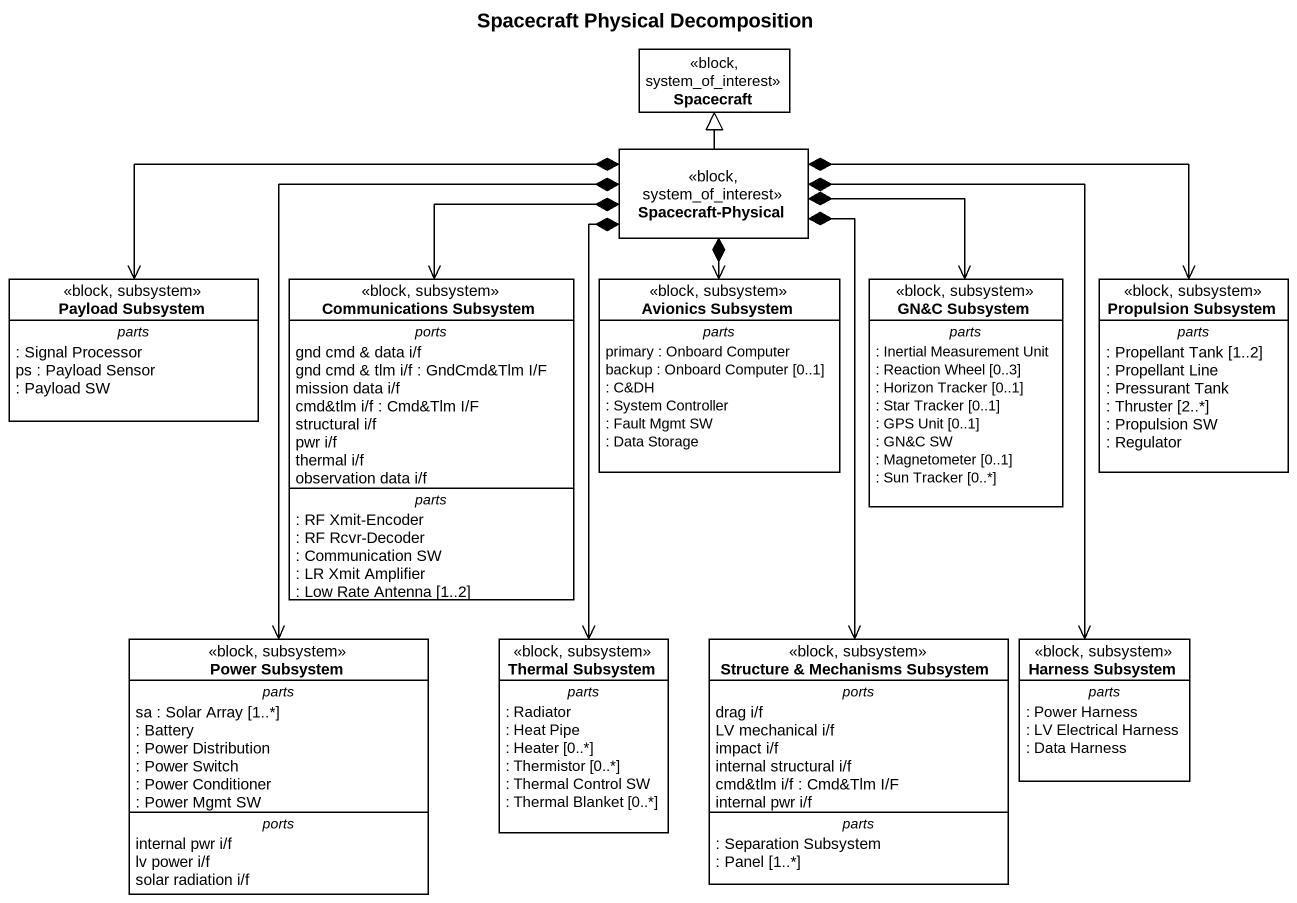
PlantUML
@startuml
title Spacecraft Physical Decomposition
hide circle
hide empty members
class Spacecraft <<block, system_of_interest>>
class "Spacecraft-Physical" as Spacecraft_Physical <<block, system_of_interest>>
class "Payload Subsystem" as Payload_Subsystem <<block, subsystem>> {
  -- parts --
  : Signal Processor
  ps : Payload Sensor
  : Payload SW
}
class "Communications Subsystem" as Communications_Subsystem <<block, subsystem>> {
  -- ports --
  gnd cmd & data i/f
  gnd cmd & tlm i/f : GndCmd&Tlm I/F
  mission data i/f
  cmd&tlm i/f : Cmd&Tlm I/F
  structural i/f
  pwr i/f
  thermal i/f
  observation data i/f
  -- parts --
  : RF Xmit-Encoder
  : RF Rcvr-Decoder
  : Communication SW
  : LR Xmit Amplifier
  : Low Rate Antenna [1..2]
}
class "Avionics Subsystem" as Avionics_Subsystem <<block, subsystem>> {
  -- parts --
  primary : Onboard Computer
  backup : Onboard Computer [0..1]
  : C&DH
  : System Controller
  : Fault Mgmt SW
  : Data Storage
}
class "GN&C Subsystem" as GN_C_Subsystem <<block, subsystem>> {
  -- parts --
  : Inertial Measurement Unit
  : Reaction Wheel [0..3]
  : Horizon Tracker [0..1]
  : Star Tracker [0..1]
  : GPS Unit [0..1]
  : GN&C SW
  : Magnetometer [0..1]
  : Sun Tracker [0..*]
}
class "Propulsion Subsystem" as Propulsion_Subsystem <<block, subsystem>> {
  -- parts --
  : Propellant Tank [1..2]
  : Propellant Line
  : Pressurant Tank
  : Thruster [2..*]
  : Propulsion SW
  : Regulator
}
class "Power Subsystem" as Power_Subsystem <<block, subsystem>> {
  -- parts --
  sa : Solar Array [1..*]
  : Battery
  : Power Distribution
  : Power Switch
  : Power Conditioner
  : Power Mgmt SW
  -- ports --
  internal pwr i/f
  lv power i/f
  solar radiation i/f
}
class "Thermal Subsystem" as Thermal_Subsystem <<block, subsystem>> {
  -- parts --
  : Radiator
  : Heat Pipe
  : Heater [0..*]
  : Thermistor [0..*]
  : Thermal Control SW
  : Thermal Blanket [0..*]
}
class "Structure & Mechanisms Subsystem" as Structure_Mechanisms <<block, subsystem>> {
  -- ports --
  drag i/f
  LV mechanical i/f
  impact i/f
  internal structural i/f
  cmd&tlm i/f : Cmd&Tlm I/F
  internal pwr i/f
  -- parts --
  : Separation Subsystem
  : Panel [1..*]
}
class "Harness Subsystem" as Harness_Subsystem <<block, subsystem>> {
  -- parts --
  : Power Harness
  : LV Electrical Harness
  : Data Harness
}
Spacecraft_Physical -up-|> Spacecraft
Spacecraft_Physical *-left-> Payload_Subsystem
Spacecraft_Physical *--> Communications_Subsystem
Spacecraft_Physical *--> Avionics_Subsystem
Spacecraft_Physical *--> GN_C_Subsystem
Spacecraft_Physical *-right-> Propulsion_Subsystem
Spacecraft_Physical *--> Power_Subsystem
Spacecraft_Physical *--> Thermal_Subsystem
Spacecraft_Physical *--> Structure_Mechanisms
Spacecraft_Physical *--> Harness_Subsystem
@enduml
